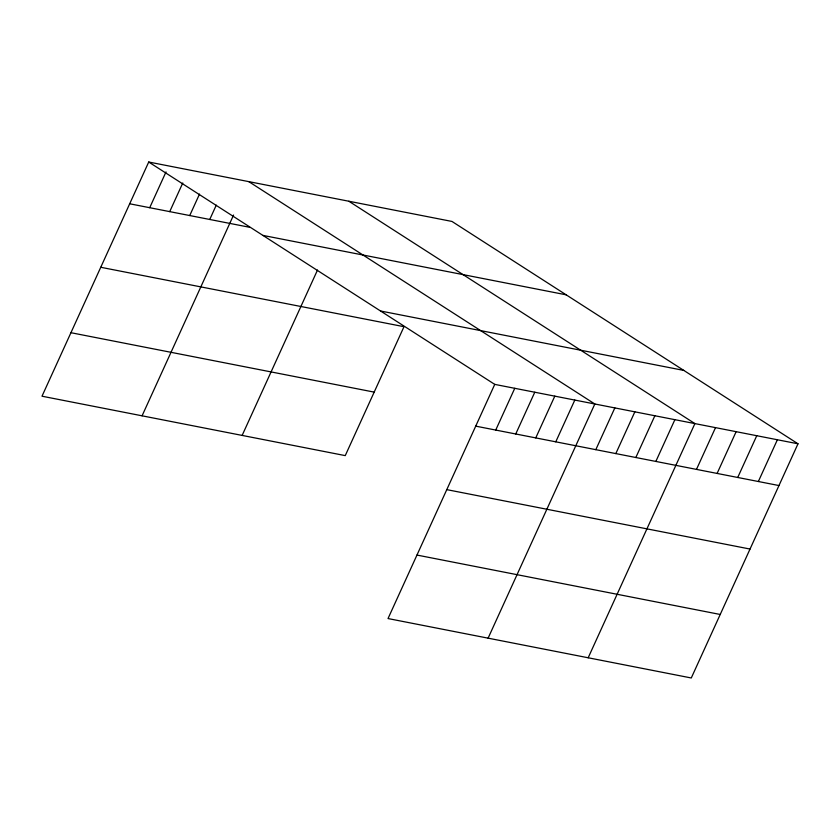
<?xml version="1.0" encoding="UTF-8"?>
<svg xmlns="http://www.w3.org/2000/svg" width="840" height="840" viewBox="0 0 840 840"><rect width="100%" height="100%" fill="white"/><g stroke="black" fill="none" stroke-linecap="round" stroke-linejoin="round"><path stroke-width="1.26" d="M798 443.793L494.75 384.384L388.028 618.555L691.278 677.975L798 443.793L451.973 221.445L148.722 162.026L42 396.207L345.251 455.616L403.998 326.697L100.758 267.278M149.709 207.701L166.016 171.916M169.722 211.628L182.774 182.994M189.735 215.544L199.521 194.072M209.748 219.471L216.269 205.149M142.076 415.81L233.572 215.04M242.141 435.414L317.51 270.039M495.737 430.059L514.763 388.3M515.75 433.976L534.776 392.228M535.763 437.903L554.799 396.144M555.775 441.819L574.812 400.071M488.103 638.169L594.825 403.988L248.797 181.629M595.812 449.663L614.838 407.915M615.825 453.59L634.851 411.831M635.838 457.506L654.864 415.758M655.851 461.433L674.877 419.675M588.178 657.773L694.9 423.591L348.863 201.243M696.486 469.392L715.512 427.634M717.108 473.435L736.134 431.676M737.73 477.477L756.756 435.719M758.352 481.509L777.378 439.761M129.696 203.784L249.774 227.315M262.909 235.4L566.16 294.819M380.562 311L683.812 370.419M70.938 332.703L374.189 392.123M475.724 426.143L778.974 485.552M446.786 489.636L750.036 549.055M416.966 555.062L720.216 614.471M148.722 162.026L494.75 384.384"/></g></svg>
